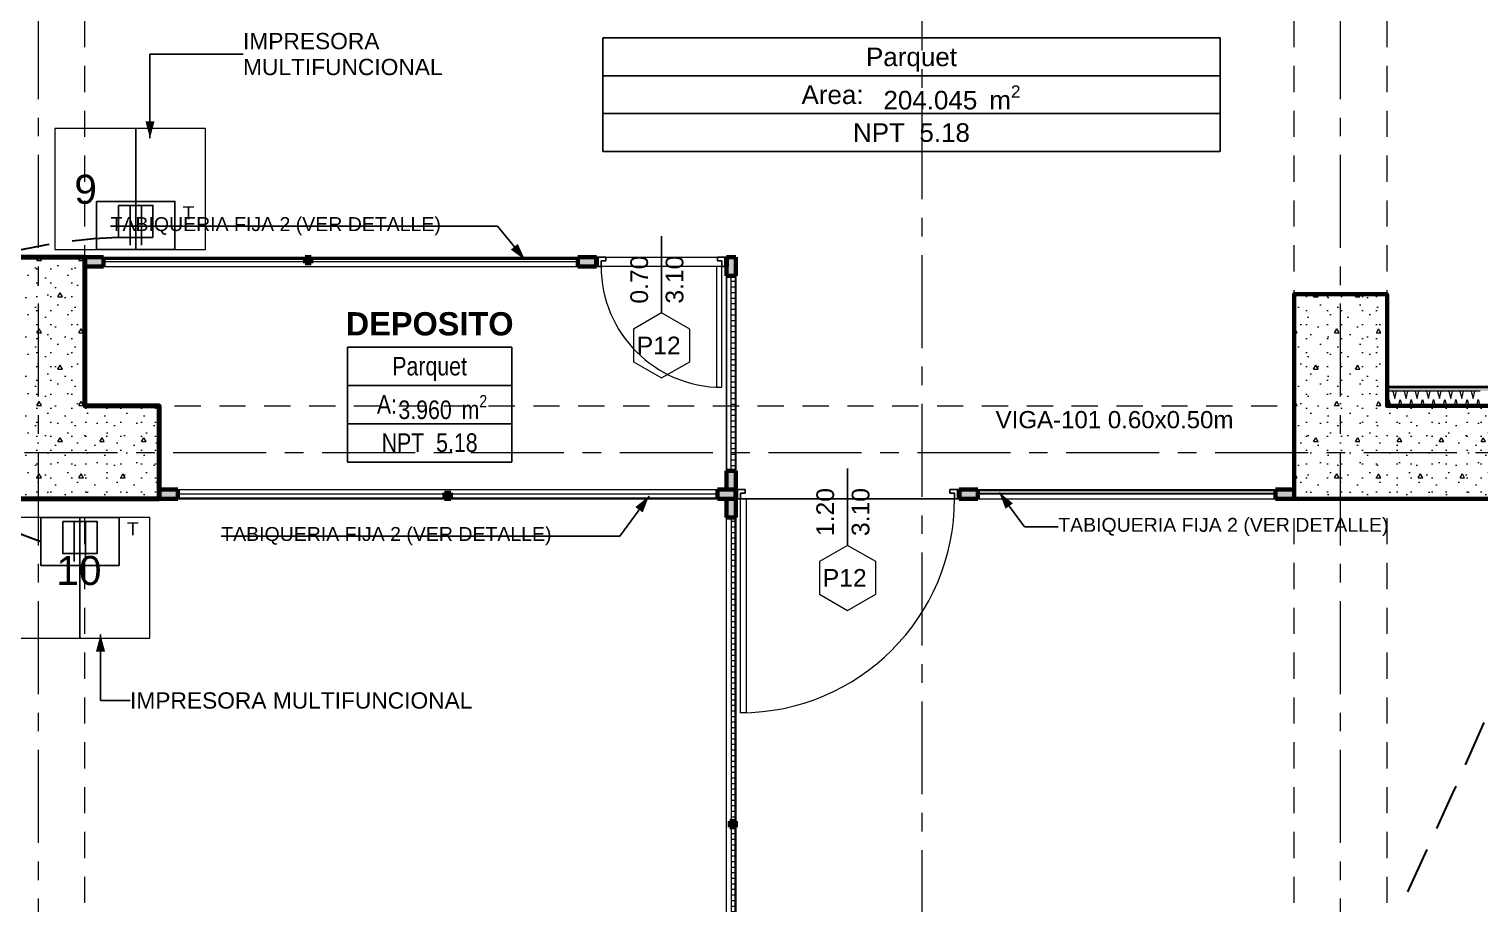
# Model space of a CAD drawing. Header units: inches. Extents: x -19 to 5698, y -728 to 92.
# Drawn here: x 108.77 to 116.57, y 27.52 to 32.23 of the extents above; entities that cross this region are included whole.
import ezdxf

# ---------------------------------------------------------------- set-up
doc = ezdxf.new("R2010")
doc.units = ezdxf.units.IN
doc.header["$MEASUREMENT"] = 0
doc.set_wipeout_variables(frame=1)
for name, pattern in [('HIDDEN', [0.375, 0.25, -0.125]), ('Hidden Line', [0.195611, 0.141111, -0.0545]), ('Punto & Raya', [0.65, 0.5, -0.075, 0, -0.075]), ('Wipeout_Contour', [1, 0, -1])]:
    doc.linetypes.add(name, pattern=pattern)
doc.layers.get('0').update_dxf_attribs({"color": 61})
for name, color, linetype, lineweight in [('00 conduct tomacorr', 120, 'HIDDEN', 30), ('00 IE LUZ EMERGENCIA', 253, 'Continuous', 0), ('T.S.', 61, 'Continuous', 25)]:
    doc.layers.add(name, color=color, linetype=linetype, lineweight=lineweight)
for name, color, linetype in [('02 _ ARQ _ ALB _ Ejes Generales', 251, 'Continuous'), ('02 _ ARQ _ ALB _ Mobiliario', 7, 'Continuous'), ('02 _ ARQ _ ALB _ Muros Interiores', 7, 'Continuous'), ('02 _ ARQ _ ZON _ Espacio.3D', 7, 'Continuous'), ('08 _ STR _ EXT _ 06 Columnas', 7, 'Continuous'), ('08 _ STR _ EXT _ 09 Vigas', 251, 'Continuous'), ('Acabado - Muros', 7, 'Continuous'), ('Estructura - 04 MURO', 7, 'Continuous'), ('Marcador - Secciones', 7, 'Continuous'), ('Notas - Etiquetas', 7, 'Continuous')]:
    doc.layers.add(name, color=color, linetype=linetype)
doc.styles.add('Annotative', font='arial.ttf')
doc.styles.add('Estilo_Generado_4', font='swisse.ttf')
doc.styles.add('Estilo_Generado_7', font='swisse.ttf')
doc.styles.add('Estilo_Generado_8', font='arialbd.ttf')
doc.styles.add('Estilo_Generado_9', font='ARIALN.TTF')
doc.dimstyles.new('Estilo_Generado__8', dxfattribs={"dimtxt": 0.18, "dimasz": 0.0912, "dimexe": 0.18, "dimexo": 0.0625, "dimgap": 0, "dimtad": 0, "dimtih": 1, "dimtoh": 1, "dimdec": 4, "dimzin": 0, "dimdsep": 46, "dimcen": 0.09, "dimadec": 0, "dimazin": 0, "dimtfac": 1, "dimtdec": 4, "dimtmove": 0, "dimatfit": 3, "dimldrblk": 'ARROWHEAD_5', "dimfxl": 1, "dimtolj": 1, "dimtzin": 0, "dimarcsym": 0})
pattern_1 = [(0, (92.500015, 6e-09), (0, 0.030000001), [])]
pattern_2 = [(0, (92.5, 6e-09), (0, 0.3897114), [0.024375, -0.200625]), (0, (92.6125, 0.19486), (0, 0.3897114), [0.024375, -0.200625]), (60, (92.5, 6e-09), (-0.3375, 0.1948557), [0.024375, -0.200625]), (60, (92.725, 6e-09), (-0.3375, 0.1948557), [0.024375, -0.200625]), (120, (92.5244, 6e-09), (0.3375, 0.1948557), [0.024375, -0.200625]), (120, (92.7494, 6e-09), (0.3375, 0.1948557), [0.024375, -0.200625]), (0, (92.500015, 0.0375), (0, 0.075), [0, -0.075, 0, -0.1125]), (45, (92.537515, 0.0375), (-0.05303301, 0.05303301), [0, -0.05625, 0, -0.09375])]

# ---------------------------------------------------------------- blocks, each defined once
blk = doc.blocks.new('*X68', base_point=(804.059, 0))
at = {"layer": 'Estructura - 04 MURO', "color": 9, "linetype": 'Continuous', "lineweight": 5}
for p, q in [((827.6604, 30.28), (827.6712, 30.24)), ((827.6712, 30.24), (827.6805, 30.28)), ((827.7204, 30.28), (827.7312, 30.24)), ((827.7312, 30.24), (827.7405, 30.28)), ((827.7804, 30.28), (827.7912, 30.24)), ((827.7912, 30.24), (827.8005, 30.28)), ((827.8404, 30.28), (827.8512, 30.24)), ((827.8512, 30.24), (827.8605, 30.28)), ((827.9004, 30.28), (827.9112, 30.24)), ((827.9112, 30.24), (827.9205, 30.28)), ((827.9604, 30.28), (827.9712, 30.24)), ((827.9712, 30.24), (827.9805, 30.28)), ((828.0204, 30.28), (828.0312, 30.24)), ((828.0312, 30.24), (828.0405, 30.28)), ((828.0804, 30.28), (828.0912, 30.24)), ((828.0912, 30.24), (828.1005, 30.28)), ((827.6311, 30.2), (827.639, 30.2339)), ((827.639, 30.2339), (827.6481, 30.2)), ((827.6911, 30.2), (827.699, 30.2339)), ((827.699, 30.2339), (827.7081, 30.2)), ((827.7511, 30.2), (827.759, 30.2339)), ((827.759, 30.2339), (827.7681, 30.2)), ((827.8111, 30.2), (827.819, 30.2339)), ((827.819, 30.2339), (827.8281, 30.2)), ((827.8711, 30.2), (827.879, 30.2339)), ((827.879, 30.2339), (827.8881, 30.2)), ((827.9311, 30.2), (827.939, 30.2339)), ((827.939, 30.2339), (827.9481, 30.2)), ((827.9911, 30.2), (827.999, 30.2339)), ((827.999, 30.2339), (828.0081, 30.2)), ((828.0511, 30.2), (828.059, 30.2339)), ((828.059, 30.2339), (828.0681, 30.2)), ((828.1111, 30.2), (828.119, 30.2339)), ((828.119, 30.2339), (828.1281, 30.2))]:
    blk.add_line(p, q, dxfattribs=at)
blk = doc.blocks.new('ARROWHEAD_5')
at = {"linetype": 'Continuous', "lineweight": 0}
blk.add_hatch(color=0, dxfattribs=at).paths.add_polyline_path([(-1, 0.2679), (0, 0), (-1, -0.2679)])
at = {"color": 0, "linetype": 'Continuous', "lineweight": 0}
blk.add_line((0, 0), (-1, 0), dxfattribs=at)
blk = doc.blocks.new('T.S.')
for p, q in [((2755.0914, 1630.1123), (2755.0914, 1629.8975)), ((2755.153, 1630.1123), (2755.153, 1629.8975))]:
    blk.add_line(p, q)
for points in [[(2754.9116, 1630.1338), (2755.3328, 1630.1338), (2755.3328, 1629.8758), (2754.9116, 1629.8758)], [(2755.0298, 1630.1123), (2755.2146, 1630.1123), (2755.2146, 1629.9403), (2755.0298, 1629.9403)]]:
    blk.add_lwpolyline(points, close=True)
at = {"color": 3, "insert": (2755.3768, 1630.1075), "char_height": 0.07, "attachment_point": 1}
blk.add_mtext_dynamic_manual_height_columns('{\\fVerdana|b0|i0|c0|p34;\\C1;T}', width=0.044429, gutter_width=12.5, heights=[0], dxfattribs=at)

msp = doc.modelspace()

# ---------------------------------------------------------------- hatches: boundary and pattern name
at = {"layer": '08 _ STR _ EXT _ 06 Columnas', "linetype": 'Continuous', "lineweight": 9}
h = msp.add_hatch(dxfattribs=at)
h.set_pattern_fill('HORMIGÓN_EN_MASA_0002', style=0, pattern_type=2)
h.set_pattern_definition(pattern_2)
h.paths.add_polyline_path([(116.67, 29.7), (116.67, 30.1999), (116.07, 30.2), (116.07, 30.8001), (115.57, 30.8002), (115.57, 29.7)])
at = {"layer": 'Estructura - 04 MURO', "linetype": 'Continuous', "lineweight": 9}
msp.add_hatch(color=250, dxfattribs=at).paths.add_polyline_path([(116.65, 30.3), (116.07, 30.3), (116.07, 30.28), (116.65, 30.28)])

# ---------------------------------------------------------------- linework, layer by layer
at = {"layer": '00 conduct tomacorr'}
msp.add_arc((110.7393, 34.5865), 5.4591, 231.71161, 249.56147, dxfattribs=at)
at = {"layer": '02 _ ARQ _ ALB _ Ejes Generales', "color": 251, "linetype": 'Punto & Raya', "lineweight": 13, "true_color": 0x636466}
for p, q in [((108.82, 3.05), (108.82, 44.9)), ((115.82, 3.05), (115.82, 44.9))]:
    msp.add_line(p, q, dxfattribs=at)
at = {"layer": '02 _ ARQ _ ALB _ Mobiliario', "color": 175, "linetype": 'Continuous', "lineweight": 13, "flags": 128}
for points in [[(109.3436, 31.6919), (108.9086, 31.6919), (108.9086, 31.0419), (109.3436, 31.0419)], [(109.3436, 31.6919), (109.3436, 31.0419), (109.7186, 31.0419), (109.7186, 31.6919)], [(109.0436, 29.6), (108.6086, 29.6), (108.6086, 28.95), (109.0436, 28.95)], [(109.0436, 29.6), (109.0436, 28.95), (109.4186, 28.95), (109.4186, 29.6)]]:
    msp.add_lwpolyline(points, close=True, dxfattribs=at)
at = {"layer": '02 _ ARQ _ ALB _ Muros Interiores', "color": 152, "linetype": 'Continuous', "lineweight": 25}
for p, q in [((112.17, 30.7001), (112.17, 31.1126)), ((113.17, 29.45), (113.17, 29.8625))]:
    msp.add_line(p, q, dxfattribs=at)
at = {"layer": '02 _ ARQ _ ALB _ Muros Interiores', "color": 7, "linetype": 'Continuous', "lineweight": 80}
for p, q in [((111.82, 31.0001), (111.82, 30.9501)), ((111.82, 31.0001), (111.82, 30.9501)), ((111.82, 31.0001), (111.82, 30.9501)), ((112.52, 31.0001), (112.52, 30.9501)), ((112.52, 31.0001), (112.52, 30.9501)), ((112.52, 31.0001), (112.52, 30.9501)), ((112.57, 29.7), (112.57, 29.75)), ((112.57, 29.7), (112.57, 29.75)), ((112.57, 29.7), (112.57, 29.75)), ((113.77, 29.7), (113.77, 29.75)), ((113.77, 29.7), (113.77, 29.75)), ((113.77, 29.7), (113.77, 29.75))]:
    msp.add_line(p, q, dxfattribs=at)
at = {"layer": '02 _ ARQ _ ALB _ Muros Interiores', "color": 165, "linetype": 'Continuous', "lineweight": 25}
for p, q in [((111.82, 30.9501), (111.82, 31.0001)), ((111.82, 31.0001), (111.87, 31.0001)), ((111.87, 30.9801), (111.845, 30.9801)), ((111.845, 30.9801), (111.845, 30.9501)), ((111.87, 31.0001), (111.87, 30.9801)), ((112.47, 30.9801), (112.47, 31.0001)), ((112.47, 31.0001), (112.52, 31.0001)), ((112.495, 30.9801), (112.47, 30.9801)), ((112.495, 30.9501), (112.495, 30.9801)), ((112.52, 31.0001), (112.52, 30.9501)), ((111.845, 30.9501), (111.82, 30.9501)), ((112.52, 30.9501), (112.495, 30.9501)), ((112.57, 29.75), (112.57, 29.7)), ((112.62, 29.75), (112.57, 29.75)), ((112.595, 29.7), (112.595, 29.73)), ((112.595, 29.73), (112.62, 29.73)), ((112.62, 29.73), (112.62, 29.75)), ((113.72, 29.75), (113.72, 29.73)), ((113.77, 29.75), (113.72, 29.75)), ((113.72, 29.73), (113.745, 29.73)), ((113.745, 29.73), (113.745, 29.7)), ((113.77, 29.7), (113.77, 29.75)), ((112.57, 29.7), (112.595, 29.7)), ((113.745, 29.7), (113.77, 29.7))]:
    msp.add_line(p, q, dxfattribs=at)
at = {"layer": '02 _ ARQ _ ALB _ Muros Interiores', "color": 165, "linetype": 'Continuous', "lineweight": 15}
for p, q in [((112.495, 30.9501), (112.465, 30.9501)), ((112.465, 30.9501), (112.465, 30.3001)), ((112.595, 29.7), (112.625, 29.7)), ((112.625, 29.7), (112.625, 28.55))]:
    msp.add_line(p, q, dxfattribs=at)
at = {"layer": '02 _ ARQ _ ALB _ Muros Interiores', "color": 251, "linetype": 'Continuous', "lineweight": 13, "flags": 128}
for points in [[(112.17, 30.3501), (112.3216, 30.4376), (112.3216, 30.6126), (112.17, 30.7001), (112.0185, 30.6126), (112.0185, 30.4376)], [(113.17, 29.1), (113.3216, 29.1875), (113.3216, 29.3625), (113.17, 29.45), (113.0185, 29.3625), (113.0185, 29.1875)]]:
    msp.add_lwpolyline(points, close=True, dxfattribs=at)
at = {"layer": '02 _ ARQ _ ALB _ Muros Interiores', "color": 7, "linetype": 'Continuous', "lineweight": 80, "flags": 128}
for points in [[(112.57, 29.75), (112.57, 29.75)], [(112.57, 29.75), (112.57, 29.7)]]:
    msp.add_lwpolyline(points, dxfattribs=at)
at = {"layer": '02 _ ARQ _ ZON _ Espacio.3D', "color": 251, "linetype": 'Continuous', "lineweight": 13}
for p, q in [((115.1722, 32.179), (111.8547, 32.179)), ((111.8547, 32.179), (111.8547, 31.5683)), ((111.8547, 32.179), (115.1722, 32.179)), ((111.8547, 31.9754), (111.8547, 32.179)), ((115.1722, 31.5683), (115.1722, 32.179)), ((115.1722, 32.179), (115.1722, 31.9754)), ((115.1722, 31.9754), (111.8547, 31.9754)), ((111.8547, 31.9754), (115.1722, 31.9754)), ((111.8547, 31.7719), (111.8547, 31.9754)), ((115.1722, 31.9754), (115.1722, 31.7719)), ((115.1722, 31.7719), (111.8547, 31.7719)), ((111.8547, 31.7719), (115.1722, 31.7719)), ((111.8547, 31.5683), (111.8547, 31.7719)), ((115.1722, 31.7719), (115.1722, 31.5683)), ((111.8547, 31.5683), (115.1722, 31.5683)), ((115.1722, 31.5683), (111.8547, 31.5683)), ((111.3651, 30.5157), (110.4816, 30.5157)), ((110.4816, 30.5157), (110.4816, 29.8981)), ((110.4816, 30.5157), (111.3651, 30.5157)), ((110.4816, 30.3099), (110.4816, 30.5157)), ((111.3651, 29.8981), (111.3651, 30.5157)), ((111.3651, 30.5157), (111.3651, 30.3099)), ((111.3651, 30.3099), (110.4816, 30.3099)), ((110.4816, 30.3099), (111.3651, 30.3099)), ((110.4816, 30.104), (110.4816, 30.3099)), ((111.3651, 30.3099), (111.3651, 30.104)), ((111.3651, 30.104), (110.4816, 30.104)), ((110.4816, 30.104), (111.3651, 30.104)), ((110.4816, 29.8981), (110.4816, 30.104)), ((111.3651, 30.104), (111.3651, 29.8981)), ((110.4816, 29.8981), (111.3651, 29.8981)), ((111.3651, 29.8981), (110.4816, 29.8981))]:
    msp.add_line(p, q, dxfattribs=at)
at = {"layer": '02 _ ARQ _ ZON _ Espacio.3D', "color": 254, "linetype": 'Continuous', "lineweight": 0, "flags": 128}
for points in [[(108.57, 31.0002), (112.57, 31.0001), (112.57, 29.6999), (115.57, 29.7), (115.57, 30.8002), (116.07, 30.8001), (116.07, 30.2), (116.67, 30.1999), (116.67, 29.7), (122.57, 29.7), (122.57, 30.2), (122.57, 30.6), (122.812, 30.6), (122.812, 39), (122.57, 39), (122.57, 39.75), (116.07, 39.75), (116.07, 39.65), (116.07, 39), (115.57, 39), (115.57, 39.4), (109.07, 39.4), (109.0699, 39), (108.5699, 39)], [(143.92, 27), (143.92, 29.7), (115.57, 29.7), (112.57, 29.7), (112.57, 17.4)]]:
    msp.add_lwpolyline(points, dxfattribs=at)
at = {"layer": '02 _ ARQ _ ZON _ Espacio.3D', "color": 9, "linetype": 'Continuous', "lineweight": 5, "flags": 128}
msp.add_lwpolyline([(109.07, 30.2), (109.47, 30.1999), (109.47, 29.75), (112.52, 29.75), (112.52, 30.9501), (109.07, 30.9501)], close=True, dxfattribs=at)
at = {"layer": '02 _ ARQ _ ZON _ Espacio.3D', "color": 254, "linetype": 'Continuous', "lineweight": 0, "flags": 128}
msp.add_lwpolyline([(100.8201, 17.4), (112.52, 17.4), (112.52, 29.6999), (100.82, 29.7), (100.82, 27.9653), (102.07, 27.9653), (102.07, 27.7902), (100.82, 27.7902)], close=True, dxfattribs=at)
at = {"layer": '08 _ STR _ EXT _ 06 Columnas', "color": 7, "linetype": 'Continuous', "lineweight": 60, "flags": 128}
msp.add_lwpolyline([(116.67, 29.7), (115.57, 29.7), (115.57, 30.8002), (116.07, 30.8001), (116.07, 30.2), (116.67, 30.1999)], close=True, dxfattribs=at)
at = {"layer": '08 _ STR _ EXT _ 09 Vigas', "color": 251, "linetype": 'Hidden Line', "lineweight": 13, "true_color": 0x636466}
for p, q in [((109.07, 30.2), (109.07, 39.4)), ((115.57, 30.2), (115.57, 39.4)), ((116.07, 30.2), (116.07, 39.4)), ((116.07, 30.2), (122.57, 30.2)), ((109.07, 17.4), (109.07, 29.7)), ((115.57, 17.4), (115.57, 29.7)), ((116.07, 17.4), (116.07, 29.7))]:
    msp.add_line(p, q, dxfattribs=at)
at = {"layer": 'Acabado - Muros', "color": 7, "linetype": 'Continuous', "lineweight": 60}
for p, q in [((109.07, 31.0001), (109.07, 30.9501)), ((111.82, 31.0001), (111.82, 30.9501)), ((112.57, 31.0001), (112.52, 31.0001)), ((109.47, 29.75), (109.47, 29.7)), ((112.57, 29.75), (112.52, 29.75)), ((112.57, 29.75), (112.57, 29.7)), ((113.77, 29.75), (113.77, 29.7)), ((115.57, 29.75), (115.57, 29.7)), ((112.57, 29.6999), (112.52, 29.6999))]:
    msp.add_line(p, q, dxfattribs=at)
at = {"layer": 'Estructura - 04 MURO', "color": 143, "linetype": 'Continuous', "lineweight": 5}
msp.add_line((116.57, 30.28), (116.07, 30.28), dxfattribs=at)
at = {"layer": 'Estructura - 04 MURO', "color": 7, "linetype": 'Continuous', "lineweight": 40, "flags": 128}
for points in [[(116.67, 30.3), (116.07, 30.3)], [(116.07, 30.3), (116.07, 30.28)]]:
    msp.add_lwpolyline(points, dxfattribs=at)
at = {"layer": 'Estructura - 04 MURO', "color": 143, "linetype": 'Continuous', "lineweight": 5, "flags": 128}
for points in [[(116.07, 30.28), (116.07, 30.2)], [(116.1484, 30.2), (116.57, 30.2)]]:
    msp.add_lwpolyline(points, dxfattribs=at)
at = {"layer": 'Marcador - Secciones', "color": 251, "linetype": 'Punto & Raya', "lineweight": 13, "true_color": 0x636466}
msp.add_line((113.57, 46.2111), (113.57, 0.8878), dxfattribs=at)

# ---------------------------------------------------------------- block references
at = {"layer": 'Estructura - 04 MURO', "color": 7, "lineweight": 80}
msp.add_blockref('*X68', (92.5, 0), dxfattribs=at)
at = {"layer": 'T.S.'}
for p in [(-2645.7786, -1598.8339), (-2646.0786, -1600.5337)]:
    msp.add_blockref('T.S.', p, dxfattribs=at)

# ---------------------------------------------------------------- texts
at = {"layer": '00 IE LUZ EMERGENCIA', "style": 'Annotative'}
for tag, p in [('9', (109.0136, 31.2873)), ('10', (108.9168, 29.2369))]:
    msp.add_attdef(tag, p, '', height=0.1562, dxfattribs=at)
at = {"layer": '02 _ ARQ _ ALB _ Muros Interiores', "color": 5, "lineweight": 25, "char_height": 0.095, "attachment_point": 7, "rotation": 90, "style": 'Estilo_Generado_4'}
for s, insert in [('\\A1;{\\pql;\\pt0;\\fSwis721 Ex BT|b0|i0|c0|p34;0.70\\fSwis721 Ex BT|b0|i0|c0|p34;\\A1{\\H.66x;\\S^  ;}\\fSwis721 Ex BT|b0|i0|c0|p34;\\fSwis721 Ex BT|b0|i0|c0|p34;}', (112.125, 30.7501)), ('\\A1;{\\pql;\\pt0;\\fSwis721 Ex BT|b0|i0|c0|p34;3.10\\fSwis721 Ex BT|b0|i0|c0|p34;\\A1{\\H.66x;\\S^  ;}\\fSwis721 Ex BT|b0|i0|c0|p34;\\fSwis721 Ex BT|b0|i0|c0|p34;}', (112.315, 30.7501)), ('\\A1;{\\pql;\\pt0;\\fSwis721 Ex BT|b0|i0|c0|p34;1.20\\fSwis721 Ex BT|b0|i0|c0|p34;\\A1{\\H.66x;\\S^  ;}\\fSwis721 Ex BT|b0|i0|c0|p34;\\fSwis721 Ex BT|b0|i0|c0|p34;}', (113.125, 29.5)), ('\\A1;{\\pql;\\pt0;\\fSwis721 Ex BT|b0|i0|c0|p34;3.10\\fSwis721 Ex BT|b0|i0|c0|p34;\\A1{\\H.66x;\\S^  ;}\\fSwis721 Ex BT|b0|i0|c0|p34;\\fSwis721 Ex BT|b0|i0|c0|p34;}', (113.315, 29.5))]:
    msp.add_mtext(s, dxfattribs=dict(at, insert=insert))
at = {"layer": '02 _ ARQ _ ALB _ Muros Interiores', "color": 5, "lineweight": 25, "char_height": 0.095, "attachment_point": 7, "style": 'Estilo_Generado_4'}
for insert in [(112.0367, 30.4776), (113.0367, 29.2275)]:
    msp.add_mtext('\\A1;{\\pql;\\pt0;\\fSwis721 Ex BT|b0|i0|c0|p34;P12\\fSwis721 Ex BT|b0|i0|c0|p34;\\fSwis721 Ex BT|b0|i0|c0|p34;\\fSwis721 Ex BT|b0|i0|c0|p34;}', dxfattribs=dict(at, insert=insert))
at = {"layer": '02 _ ARQ _ ZON _ Espacio.3D', "color": 251, "lineweight": 25, "attachment_point": 2}
for s, insert, char_height, style in [('\\A1;{\\pqc;\\pt0;\\fSwis721 Ex BT|b0|i0|c238|p34;Parquet}', (113.5135, 32.1272), 0.1, 'Estilo_Generado_7'), ('\\A1;{\\pqc;\\pt0;\\fSwis721 Ex BT|b0|i0|c238|p34;Area: }', (113.0893, 31.9237), 0.1, 'Estilo_Generado_7'), ('\\A1;{\\pqc;\\pt0,0.3;\\fSwis721 Ex BT|b0|i0|c238|p34;204.045\\fSwis721 Ex BT|b0|i0|c238|p34;\\A1{\\H.66x;\\S^  ;}\\fSwis721 Ex BT|b0|i0|c238|p34; m\\fSwis721 Ex BT|b0|i0|c238|p34;\\A1{\\H.66x;\\S2^  ;}}', (113.7311, 31.9237), 0.1, 'Estilo_Generado_7'), ('\\A1;{\\pqc;\\pt0;\\fSwis721 Ex BT|b0|i0|c238|p34;NPT  5.18}', (113.5135, 31.7201), 0.1, 'Estilo_Generado_7'), ('\\A1;{\\pqc;\\pt0;\\fArial|b1|i0|c0|p34;DEPOSITO}', (110.9234, 30.7042), 0.125, 'Estilo_Generado_8'), ('\\A1;{\\pqc;\\pt0;\\fArial Narrow|b0|i0|c0|p34;Parquet}', (110.9234, 30.4639), 0.1, 'Estilo_Generado_9'), ('\\A1;{\\pqc;\\pt0;\\fArial Narrow|b0|i0|c0|p34;A: }', (110.6942, 30.258), 0.1, 'Estilo_Generado_9'), ('\\A1;{\\pqc;\\pt0,0.3;\\fArial Narrow|b0|i0|c0|p34;3.960\\fArial Narrow|b0|i0|c0|p34;\\A1{\\H.66x;\\S^  ;}\\fArial Narrow|b0|i0|c0|p34; m\\fArial Narrow|b0|i0|c0|p34;\\A1{\\H.66x;\\S2^  ;}}', (110.994, 30.2584), 0.1, 'Estilo_Generado_9'), ('\\A1;{\\pqc;\\pt0;\\fArial Narrow|b0|i0|c0|p34;NPT  5.18}', (110.9234, 30.0525), 0.1, 'Estilo_Generado_9')]:
    msp.add_mtext(s, dxfattribs=dict(at, insert=insert, char_height=char_height, style=style))
at = {"layer": 'Notas - Etiquetas', "color": 5, "linetype": 'Continuous', "lineweight": 35, "insert": (109.9202, 32.0919), "char_height": 0.0875, "width": 1.288982, "attachment_point": 4, "line_spacing_factor": 0.955521, "style": 'Estilo_Generado_4'}
msp.add_mtext('\\A1;{\\pql;\\fSwis721 Ex BT|b0|i0|c0|p34;IMPRESORA MULTIFUNCIONAL}', dxfattribs=at)
at = {"layer": 'Notas - Etiquetas', "color": 171, "linetype": 'Continuous', "lineweight": 13, "style": 'Estilo_Generado_4'}
for s, insert, char_height, attachment_point in [('\\A1;{\\pql;\\fSwis721 Ex BT|b0|i0|c0|p34;TABIQUERIA FIJA 2 (VER DETALLE)\\fSwis721 Ex BT|b0|i0|c0|p34; }', (109.2084, 31.1664), 0.075, 4), ('\\A1;{\\pql;\\fSwis721 Ex BT|b0|i0|c0|p34;VIGA-101\\fSwis721 Ex BT|b0|i0|c0|p34; \\fSwis721 Ex BT|b0|i0|c0|p34;0.60\\fSwis721 Ex BT|b0|i0|c0|p34;x\\fSwis721 Ex BT|b0|i0|c0|p34;0.50\\fSwis721 Ex BT|b0|i0|c0|p34;m}', (113.9659, 30.1724), 0.0925, 1), ('\\A1;{\\pql;\\fSwis721 Ex BT|b0|i0|c0|p34;TABIQUERIA FIJA 2 (VER DETALLE)\\fSwis721 Ex BT|b0|i0|c0|p34; }', (114.3022, 29.549), 0.075, 4), ('\\A1;{\\pql;\\fSwis721 Ex BT|b0|i0|c0|p34;TABIQUERIA FIJA 2 (VER DETALLE)\\fSwis721 Ex BT|b0|i0|c0|p34; }', (109.8031, 29.4998), 0.075, 4)]:
    msp.add_mtext(s, dxfattribs=dict(at, insert=insert, char_height=char_height, attachment_point=attachment_point))
at = {"layer": 'Notas - Etiquetas', "color": 5, "linetype": 'Continuous', "lineweight": 35, "insert": (109.313, 28.6151), "char_height": 0.0875, "attachment_point": 4, "style": 'Estilo_Generado_4'}
msp.add_mtext('\\A1;{\\pql;\\fSwis721 Ex BT|b0|i0|c0|p34;IMPRESORA MULTIFUNCIONAL}', dxfattribs=at)

# ---------------------------------------------------------------- leaders
at = {"layer": 'Notas - Etiquetas', "color": 144, "linetype": 'Continuous', "lineweight": 13, "annotation_type": 0, "has_hookline": 1, "hookline_direction": 0}
for points, text_width in [([(109.4202, 31.6394), (109.4202, 32.0919), (109.9202, 32.0919)], 1.1974), ([(109.1543, 28.9703), (109.1543, 28.6151), (109.313, 28.6151)], 2.0495)]:
    msp.add_leader(points, dimstyle='Estilo_Generado__8', dxfattribs=dict(at, text_width=text_width))

# ---------------------------------------------------------------- next in the draw order: wipeouts: each hides what was drawn before it
at = {"color": 254, "linetype": 'Wipeout_Contour', "lineweight": 0, "ltscale": 4938.370711}
msp.add_wipeout([(110.2865, 30.9671), (110.27, 30.9671), (110.27, 30.9501), (111.72, 30.9501), (111.72, 31.0001), (110.2865, 31.0001)], dxfattribs=at).dxf.layer = 'Acabado - Muros'
at = {"color": 254, "linetype": 'Wipeout_Contour', "lineweight": 0, "ltscale": 3298.655709}
msp.add_wipeout([(112.57, 29.85), (112.57, 30.9001), (112.52, 30.9001), (112.52, 29.85)], dxfattribs=at).dxf.layer = 'Acabado - Muros'
at = {"color": 254, "linetype": 'Wipeout_Contour', "lineweight": 0, "ltscale": 4934.80044}
msp.add_wipeout([(109.57, 29.75), (109.57, 29.7), (111.0035, 29.7), (111.0035, 29.733), (111.02, 29.733), (111.02, 29.75)], dxfattribs=at).dxf.layer = 'Acabado - Muros'
at = {"color": 254, "linetype": 'Wipeout_Contour', "lineweight": 0, "ltscale": 3307.054657}
msp.add_wipeout([(115.47, 29.75), (113.87, 29.75), (113.87, 29.7), (115.47, 29.7)], dxfattribs=at).dxf.layer = 'Acabado - Muros'
at = {"color": 254, "linetype": 'Wipeout_Contour', "lineweight": 0, "ltscale": 4947.663896}
msp.add_wipeout([(112.52, 27.95), (112.52, 25.8), (112.57, 25.8), (112.57, 27.9335), (112.537, 27.9335), (112.537, 27.95)], dxfattribs=at).dxf.layer = 'Acabado - Muros'

# ---------------------------------------------------------------- next in the draw order: linework, layer by layer
at = {"layer": '02 _ ARQ _ ALB _ Muros Interiores', "color": 165, "linetype": 'Continuous', "lineweight": 15}
for p, q in [((112.495, 30.3001), (112.495, 30.9501)), ((112.465, 30.3001), (112.495, 30.3001))]:
    msp.add_line(p, q, dxfattribs=at)
msp.add_arc((112.495, 30.9501), 0.65, 180, 270, dxfattribs=at)
at = {"layer": 'Acabado - Muros', "color": 251, "linetype": 'Continuous', "lineweight": 13, "flags": 128}
for points in [[(112.52, 30.9001), (112.52, 29.85)], [(112.57, 30.9001), (112.57, 29.85)], [(113.87, 29.75), (115.47, 29.75)], [(113.87, 29.7), (115.47, 29.7)]]:
    msp.add_lwpolyline(points, dxfattribs=at)

# ---------------------------------------------------------------- next in the draw order: wipeouts: each hides what was drawn before it
at = {"color": 254, "linetype": 'Wipeout_Contour', "lineweight": 0, "ltscale": 4931.262457}
msp.add_wipeout([(109.17, 30.9501), (110.27, 30.9501), (110.27, 30.9671), (110.2535, 30.9671), (110.2535, 31.0001), (109.17, 31.0001)], dxfattribs=at).dxf.layer = 'Acabado - Muros'
at = {"color": 254, "linetype": 'Wipeout_Contour', "lineweight": 0, "ltscale": 4942.615823}
msp.add_wipeout([(111.02, 29.733), (111.0365, 29.733), (111.0365, 29.7), (112.47, 29.7), (112.47, 29.75), (111.02, 29.75)], dxfattribs=at).dxf.layer = 'Acabado - Muros'
at = {"color": 254, "linetype": 'Wipeout_Contour', "lineweight": 0, "ltscale": 4947.85492}
msp.add_wipeout([(112.52, 29.5999), (112.52, 27.95), (112.537, 27.95), (112.537, 27.9665), (112.57, 27.9665), (112.57, 29.5999)], dxfattribs=at).dxf.layer = 'Acabado - Muros'

# ---------------------------------------------------------------- next in the draw order: linework, layer by layer
at = {"layer": 'Acabado - Muros', "color": 251, "linetype": 'Continuous', "lineweight": 13, "flags": 128}
for points in [[(109.17, 31.0001), (110.2535, 31.0001)], [(110.2865, 31.0001), (111.72, 31.0001)], [(109.17, 30.9501), (110.27, 30.9501), (111.72, 30.9501)], [(109.57, 29.75), (111.02, 29.75), (112.47, 29.75)], [(109.57, 29.7), (111.0035, 29.7)], [(111.0365, 29.7), (112.47, 29.7)], [(112.52, 25.8), (112.52, 27.95), (112.52, 29.5999)], [(112.57, 27.9665), (112.57, 29.5999)], [(112.57, 25.8), (112.57, 27.9335)]]:
    msp.add_lwpolyline(points, dxfattribs=at)

# ---------------------------------------------------------------- next in the draw order: wipeouts: each hides what was drawn before it
at = {"color": 254, "linetype": 'Wipeout_Contour', "lineweight": 0, "ltscale": 3298.695683}
msp.add_wipeout([(112.565, 29.85), (112.565, 30.9001), (112.545, 30.9001), (112.545, 29.85)], dxfattribs=at).dxf.layer = 'Acabado - Muros'
at = {"color": 254, "linetype": 'Wipeout_Contour', "lineweight": 0, "ltscale": 3307.056096}
msp.add_wipeout([(115.47, 29.745), (113.87, 29.745), (113.87, 29.725), (115.47, 29.725)], dxfattribs=at).dxf.layer = 'Acabado - Muros'

# ---------------------------------------------------------------- next in the draw order: hatches: boundary and pattern name
at = {"layer": 'Acabado - Muros', "linetype": 'Continuous', "lineweight": 0}
for points in [[(112.57, 30.9001), (112.57, 31.0001), (112.52, 31.0001), (112.52, 30.9001)], [(112.57, 29.85), (112.52, 29.85), (112.52, 29.75), (112.57, 29.75)], [(113.87, 29.75), (113.77, 29.75), (113.77, 29.7), (113.87, 29.7)], [(115.47, 29.75), (115.47, 29.7), (115.57, 29.7), (115.57, 29.75)]]:
    msp.add_hatch(color=254, dxfattribs=at).paths.add_polyline_path(points)
h = msp.add_hatch(dxfattribs=at)
h.set_pattern_fill('CONTRACHAPADO_0002', color=254, style=0, pattern_type=2)
h.set_pattern_definition(pattern_1)
h.paths.add_polyline_path([(112.565, 29.85), (112.565, 30.9001), (112.545, 30.9001), (112.545, 29.85)])
h = msp.add_hatch(dxfattribs=at)
h.set_pattern_fill('CONTRACHAPADO_0002', color=254, style=0, pattern_type=2)
h.set_pattern_definition(pattern_1)
h.paths.add_polyline_path([(115.47, 29.745), (113.87, 29.745), (113.87, 29.725), (115.47, 29.725)])

# ---------------------------------------------------------------- next in the draw order: linework, layer by layer
at = {"layer": '00 conduct tomacorr'}
msp.add_arc((71.2551, 48.478, 0.0003), 49.546, 327.68795, 338.41218, dxfattribs=at)
at = {"layer": '02 _ ARQ _ ALB _ Ejes Generales', "color": 251, "linetype": 'Punto & Raya', "lineweight": 13, "true_color": 0x636466}
msp.add_line((98.3454, 29.95), (147.07, 29.95), dxfattribs=at)
at = {"layer": '08 _ STR _ EXT _ 09 Vigas', "color": 251, "linetype": 'Hidden Line', "lineweight": 13, "true_color": 0x636466}
msp.add_line((109.07, 30.2), (115.57, 30.2), dxfattribs=at)
at = {"layer": 'Acabado - Muros', "color": 7, "linetype": 'Continuous', "lineweight": 60}
for p, q in [((112.52, 31.0001), (112.52, 30.9001)), ((112.57, 31.0001), (112.57, 30.9001)), ((112.57, 30.9001), (112.52, 30.9001)), ((112.52, 29.85), (112.52, 29.75)), ((112.57, 29.85), (112.52, 29.85)), ((112.57, 29.85), (112.57, 29.75)), ((113.87, 29.75), (113.77, 29.75)), ((113.87, 29.75), (113.87, 29.7)), ((115.47, 29.75), (115.47, 29.7)), ((115.57, 29.75), (115.47, 29.75)), ((113.87, 29.7), (113.77, 29.7)), ((115.57, 29.7), (115.47, 29.7))]:
    msp.add_line(p, q, dxfattribs=at)
at = {"layer": 'Acabado - Muros', "color": 7, "linetype": 'Continuous', "lineweight": 13, "flags": 128}
for points in [[(112.565, 29.85), (112.545, 29.85), (112.545, 30.9001), (112.565, 30.9001)], [(115.47, 29.745), (115.47, 29.725), (113.87, 29.725), (113.87, 29.745)]]:
    msp.add_lwpolyline(points, close=True, dxfattribs=at)

# ---------------------------------------------------------------- next in the draw order: leaders
at = {"layer": 'Notas - Etiquetas', "color": 144, "linetype": 'Continuous', "lineweight": 13, "annotation_type": 0, "has_hookline": 1, "hookline_direction": 0, "text_width": 1.9482}
msp.add_leader([(113.9851, 29.735), (114.1208, 29.549), (114.3022, 29.549)], dimstyle='Estilo_Generado__8', dxfattribs=at)

# ---------------------------------------------------------------- next in the draw order: wipeouts: each hides what was drawn before it
at = {"color": 254, "linetype": 'Wipeout_Contour', "lineweight": 0, "ltscale": 3287.420795}
msp.add_wipeout([(110.2535, 30.9951), (109.17, 30.9951), (109.17, 30.9751), (110.2535, 30.9751)], dxfattribs=at).dxf.layer = 'Acabado - Muros'
at = {"color": 254, "linetype": 'Wipeout_Contour', "lineweight": 0, "ltscale": 3289.531608}
msp.add_wipeout([(111.0035, 29.705), (111.0035, 29.725), (109.57, 29.725), (109.57, 29.705)], dxfattribs=at).dxf.layer = 'Acabado - Muros'
at = {"color": 254, "linetype": 'Wipeout_Contour', "lineweight": 0, "ltscale": 3298.210679}
msp.add_wipeout([(112.565, 27.9335), (112.545, 27.9335), (112.545, 25.8), (112.565, 25.8)], dxfattribs=at).dxf.layer = 'Acabado - Muros'

# ---------------------------------------------------------------- next in the draw order: hatches: boundary and pattern name
at = {"layer": '08 _ STR _ EXT _ 06 Columnas', "linetype": 'Continuous', "lineweight": 9}
h = msp.add_hatch(dxfattribs=at)
h.set_pattern_fill('HORMIGÓN_EN_MASA_0002', style=0, pattern_type=2)
h.set_pattern_definition(pattern_2)
h.paths.add_polyline_path([(109.47, 29.7), (109.47, 30.1999), (109.07, 30.2), (109.07, 31.0001), (108.57, 31.0002), (108.57, 29.7)])
at = {"layer": 'Acabado - Muros', "linetype": 'Continuous', "lineweight": 0}
for points in [[(109.17, 31.0001), (109.07, 31.0001), (109.07, 30.9501), (109.17, 30.9501)], [(109.57, 29.7), (109.57, 29.75), (109.47, 29.75), (109.47, 29.7)]]:
    msp.add_hatch(color=254, dxfattribs=at).paths.add_polyline_path(points)
h = msp.add_hatch(dxfattribs=at)
h.set_pattern_fill('CONTRACHAPADO_0002', color=254, style=0, pattern_type=2)
h.set_pattern_definition(pattern_1)
h.paths.add_polyline_path([(110.2535, 30.9951), (109.17, 30.9951), (109.17, 30.9751), (110.2535, 30.9751)])
h = msp.add_hatch(dxfattribs=at)
h.set_pattern_fill('CONTRACHAPADO_0002', color=254, style=0, pattern_type=2)
h.set_pattern_definition(pattern_1)
h.paths.add_polyline_path([(112.565, 27.9335), (112.545, 27.9335), (112.545, 25.8), (112.565, 25.8)])

# ---------------------------------------------------------------- next in the draw order: linework, layer by layer
at = {"layer": '00 conduct tomacorr'}
msp.add_arc((109.3574, 28.2241), 2.8842, 92.10984, 133.91984, dxfattribs=at)
at = {"layer": '08 _ STR _ EXT _ 06 Columnas', "color": 7, "linetype": 'Continuous', "lineweight": 80, "flags": 128}
msp.add_lwpolyline([(109.47, 29.7), (108.57, 29.7), (108.57, 31.0002), (109.07, 31.0001), (109.07, 30.2), (109.47, 30.1999)], close=True, dxfattribs=at)
at = {"layer": 'Acabado - Muros', "color": 7, "linetype": 'Continuous', "lineweight": 60}
for p, q in [((109.17, 31.0001), (109.07, 31.0001)), ((109.17, 31.0001), (109.17, 30.9501)), ((109.17, 30.9501), (109.07, 30.9501)), ((109.57, 29.75), (109.47, 29.75)), ((109.57, 29.75), (109.57, 29.7)), ((109.57, 29.7), (109.47, 29.7))]:
    msp.add_line(p, q, dxfattribs=at)
at = {"layer": 'Acabado - Muros', "color": 7, "linetype": 'Continuous', "lineweight": 13, "flags": 128}
for points in [[(110.2535, 30.9951), (110.2535, 30.9751), (109.17, 30.9751), (109.17, 30.9951)], [(111.0035, 29.705), (111.0035, 29.725), (109.57, 29.725), (109.57, 29.705)], [(112.565, 27.9335), (112.545, 27.9335), (112.545, 25.8), (112.565, 25.8)]]:
    msp.add_lwpolyline(points, close=True, dxfattribs=at)

# ---------------------------------------------------------------- next in the draw order: wipeouts: each hides what was drawn before it
at = {"color": 254, "linetype": 'Wipeout_Contour', "lineweight": 0, "ltscale": 3292.583171}
msp.add_wipeout([(111.72, 30.9951), (110.2865, 30.9951), (110.2865, 30.9751), (111.72, 30.9751)], dxfattribs=at).dxf.layer = 'Acabado - Muros'
at = {"color": 254, "linetype": 'Wipeout_Contour', "lineweight": 0, "ltscale": 3295.393801}
msp.add_wipeout([(112.47, 29.705), (112.47, 29.725), (111.0365, 29.725), (111.0365, 29.705)], dxfattribs=at).dxf.layer = 'Acabado - Muros'
at = {"color": 254, "linetype": 'Wipeout_Contour', "lineweight": 0, "ltscale": 3298.468233}
msp.add_wipeout([(112.565, 29.5999), (112.545, 29.5999), (112.545, 27.9665), (112.565, 27.9665)], dxfattribs=at).dxf.layer = 'Acabado - Muros'

# ---------------------------------------------------------------- next in the draw order: hatches: boundary and pattern name
at = {"layer": 'Acabado - Muros', "linetype": 'Continuous', "lineweight": 0}
for points in [[(110.2865, 30.9671), (110.2865, 31.0001), (110.2535, 31.0001), (110.2535, 30.9671)], [(111.72, 31.0001), (111.72, 30.9501), (111.82, 30.9501), (111.82, 31.0001)], [(111.0365, 29.733), (111.0035, 29.733), (111.0035, 29.7), (111.0365, 29.7)], [(112.47, 29.7), (112.57, 29.7), (112.57, 29.75), (112.47, 29.75)], [(112.57, 29.5999), (112.57, 29.6999), (112.52, 29.6999), (112.52, 29.5999)], [(112.537, 27.9665), (112.537, 27.9335), (112.57, 27.9335), (112.57, 27.9665)]]:
    msp.add_hatch(color=254, dxfattribs=at).paths.add_polyline_path(points)
h = msp.add_hatch(dxfattribs=at)
h.set_pattern_fill('CONTRACHAPADO_0002', color=254, style=0, pattern_type=2)
h.set_pattern_definition(pattern_1)
h.paths.add_polyline_path([(111.72, 30.9951), (110.2865, 30.9951), (110.2865, 30.9751), (111.72, 30.9751)])
h = msp.add_hatch(dxfattribs=at)
h.set_pattern_fill('CONTRACHAPADO_0002', color=254, style=0, pattern_type=2)
h.set_pattern_definition(pattern_1)
h.paths.add_polyline_path([(112.565, 29.5999), (112.545, 29.5999), (112.545, 27.9665), (112.565, 27.9665)])

# ---------------------------------------------------------------- next in the draw order: linework, layer by layer
at = {"layer": '02 _ ARQ _ ALB _ Muros Interiores', "color": 165, "linetype": 'Continuous', "lineweight": 15}
for p, q in [((112.595, 28.55), (112.595, 29.7)), ((112.625, 28.55), (112.595, 28.55))]:
    msp.add_line(p, q, dxfattribs=at)
msp.add_arc((112.595, 29.7), 1.15, 270, 0, dxfattribs=at)
at = {"layer": '08 _ STR _ EXT _ 09 Vigas', "color": 251, "linetype": 'Hidden Line', "lineweight": 13, "true_color": 0x636466}
msp.add_line((102.07, 29.7), (122.57, 29.7), dxfattribs=at)
at = {"layer": 'Acabado - Muros', "color": 7, "linetype": 'Continuous', "lineweight": 60}
for p, q in [((110.2865, 31.0001), (110.2535, 31.0001)), ((110.2535, 31.0001), (110.2535, 30.9671)), ((110.2865, 30.9671), (110.2535, 30.9671)), ((110.2865, 31.0001), (110.2865, 30.9671)), ((111.72, 31.0001), (111.72, 30.9501)), ((111.82, 31.0001), (111.72, 31.0001)), ((111.82, 30.9501), (111.72, 30.9501)), ((111.0365, 29.733), (111.0035, 29.733)), ((111.0035, 29.733), (111.0035, 29.7)), ((111.0365, 29.733), (111.0365, 29.7)), ((112.47, 29.75), (112.47, 29.7)), ((112.57, 29.75), (112.47, 29.75)), ((111.0365, 29.7), (111.0035, 29.7)), ((112.57, 29.7), (112.47, 29.7)), ((112.52, 29.6999), (112.52, 29.5999)), ((112.57, 29.6999), (112.57, 29.5999)), ((112.57, 29.5999), (112.52, 29.5999)), ((112.537, 27.9665), (112.537, 27.9335)), ((112.57, 27.9665), (112.537, 27.9665)), ((112.57, 27.9335), (112.537, 27.9335)), ((112.57, 27.9665), (112.57, 27.9335))]:
    msp.add_line(p, q, dxfattribs=at)
at = {"layer": 'Acabado - Muros', "color": 7, "linetype": 'Continuous', "lineweight": 13, "flags": 128}
for points in [[(111.72, 30.9951), (111.72, 30.9751), (110.2865, 30.9751), (110.2865, 30.9951)], [(112.47, 29.705), (112.47, 29.725), (111.0365, 29.725), (111.0365, 29.705)], [(112.565, 29.5999), (112.545, 29.5999), (112.545, 27.9665), (112.565, 27.9665)]]:
    msp.add_lwpolyline(points, close=True, dxfattribs=at)

# ---------------------------------------------------------------- next in the draw order: leaders
at = {"layer": 'Notas - Etiquetas', "color": 144, "linetype": 'Continuous', "lineweight": 13, "annotation_type": 0, "has_hookline": 1, "hookline_direction": 1, "text_width": 1.9482}
for points in [[(111.4362, 30.9851), (111.2891, 31.1664), (109.2084, 31.1664)], [(112.103, 29.715), (111.945, 29.4998), (109.8031, 29.4998)]]:
    msp.add_leader(points, dimstyle='Estilo_Generado__8', dxfattribs=at)

doc.saveas('drawing.dxf')
